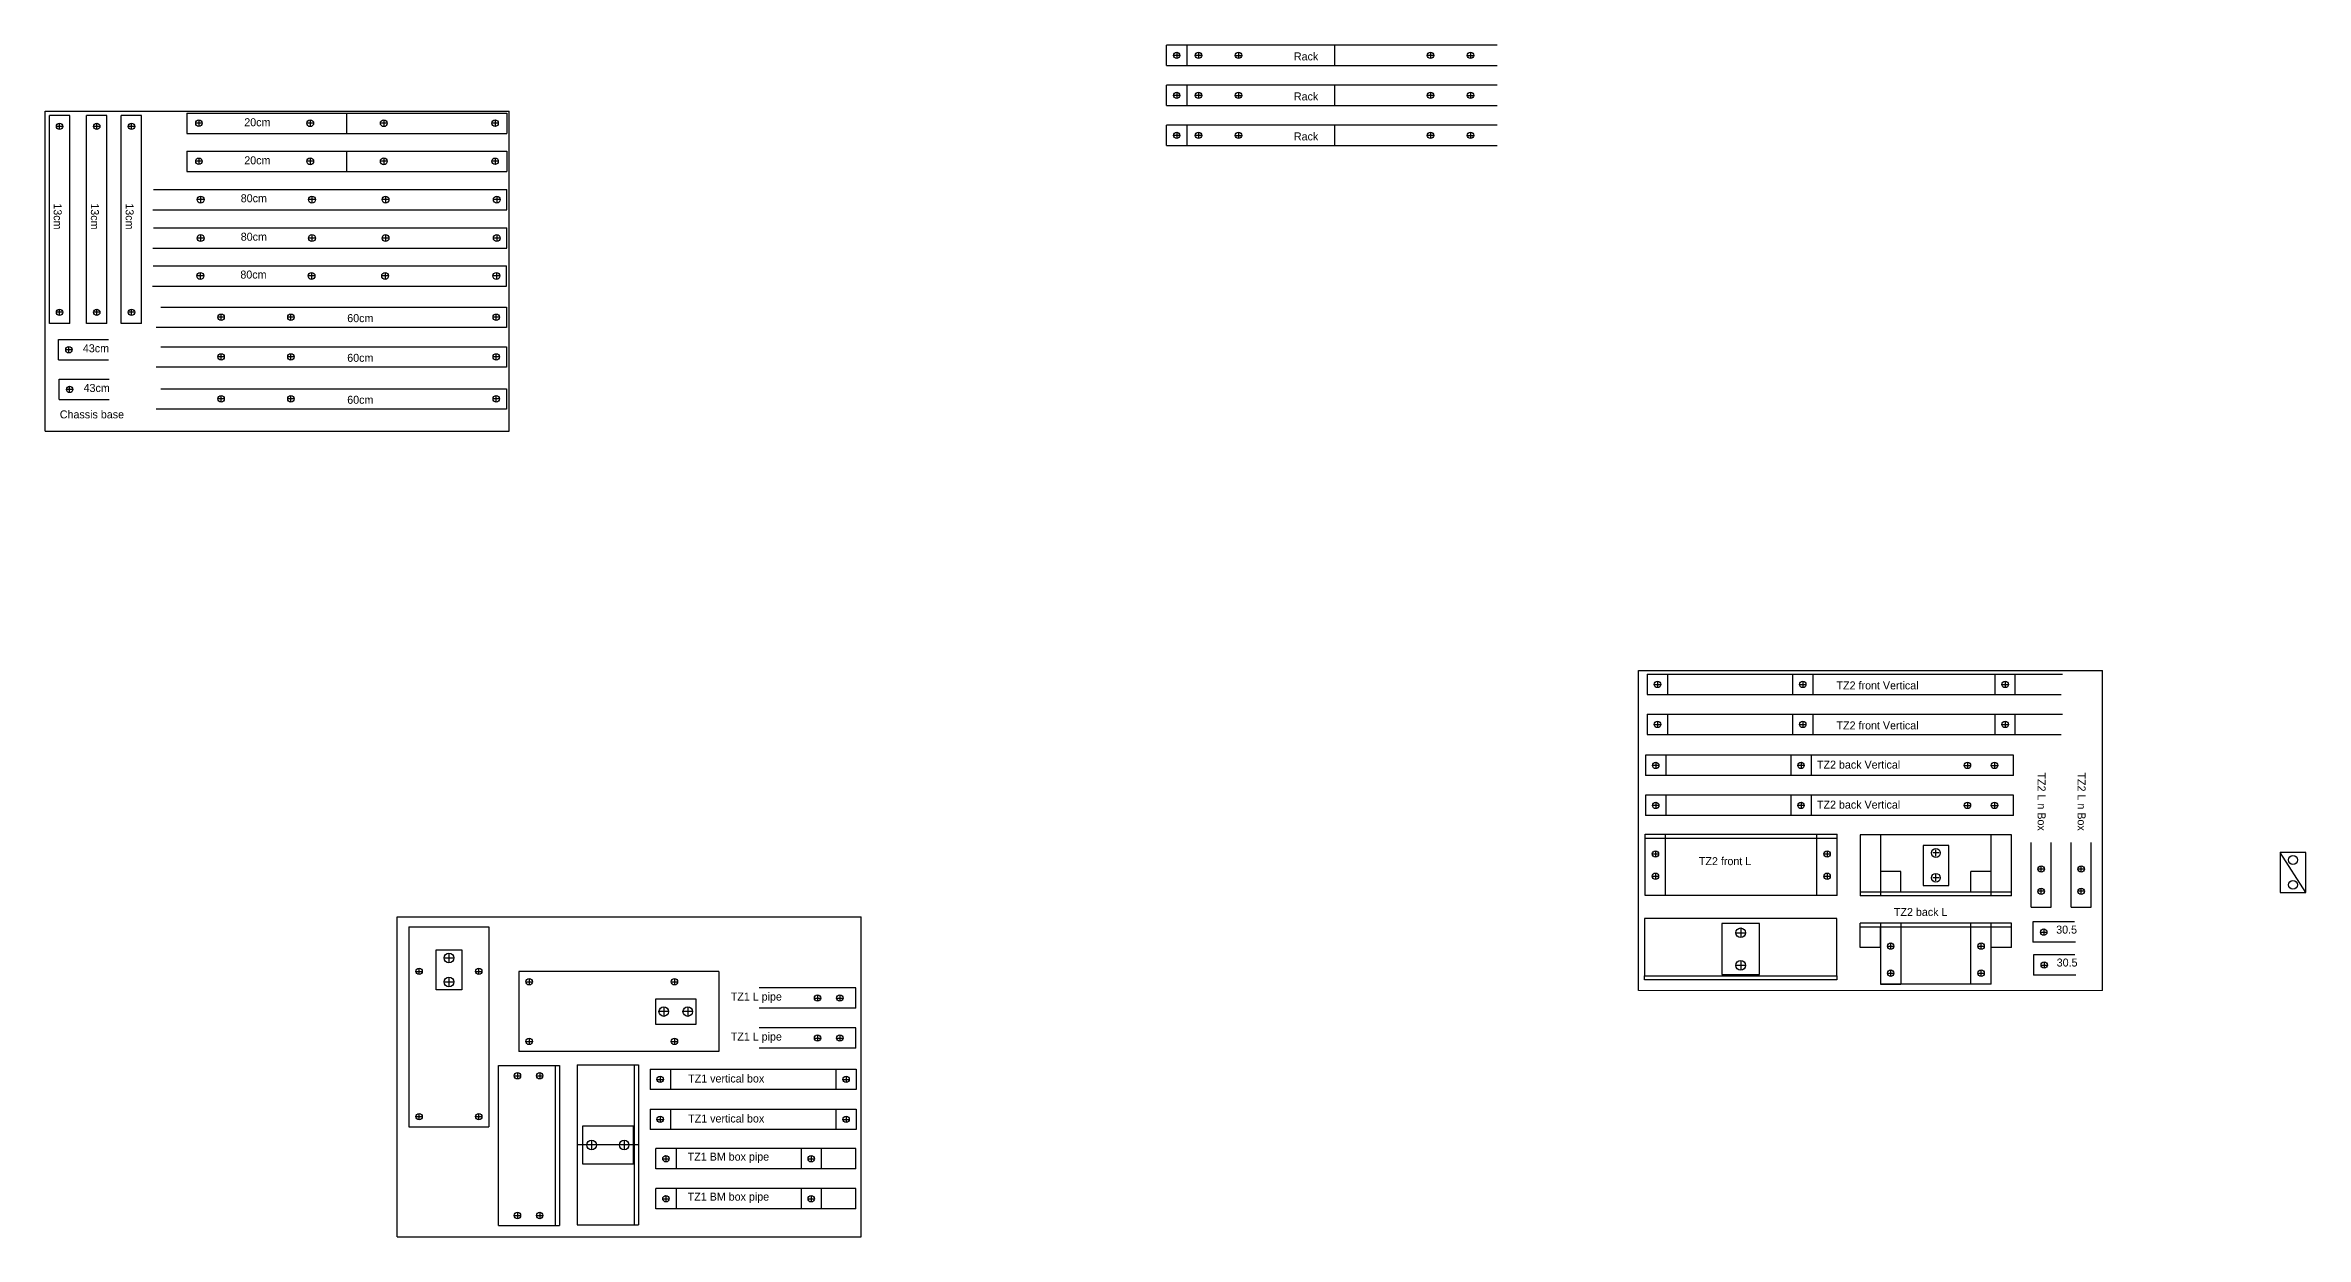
# Model space of a CAD drawing. Header units: millimetres. Extents: x -15418 to 43885, y -27590 to 23052.
# Drawn here: x 34852 to 36265, y 18253 to 18998 of the extents above; entities that cross this region are included whole.
import ezdxf

# ---------------------------------------------------------------- set-up
doc = ezdxf.new("R2010")
doc.units = ezdxf.units.MM
doc.header["$LTSCALE"] = 0.5
doc.layers.get('0').update_dxf_attribs({"lineweight": 5})
doc.layers.get('Defpoints').update_dxf_attribs({"color": 4})
doc.layers.add('Layer1', color=1, linetype='Continuous')

msp = doc.modelspace()

# ---------------------------------------------------------------- linework, layer by layer
msp.add_line((35847.6681, 18407.1135), (36137.6681, 18407.1135))
at = {"layer": 'Defpoints'}
for p, q in [((34851.9681, 18956.7751), (35141.9681, 18956.7751)), ((34851.9681, 18756.7751), (34851.9681, 18956.7751)), ((35141.9681, 18756.7751), (35141.9681, 18956.7751)), ((34851.9681, 18756.7751), (35141.9681, 18756.7751)), ((35847.6681, 18407.1135), (35847.6681, 18607.1135)), ((35847.6681, 18607.1135), (36137.6681, 18607.1135)), ((36137.6681, 18407.1135), (36137.6681, 18607.1135)), ((35071.8813, 18453.2233), (35361.8813, 18453.2233)), ((35071.8813, 18253.2233), (35071.8813, 18453.2233)), ((35361.8813, 18253.2233), (35361.8813, 18453.2233)), ((35071.8813, 18253.2233), (35361.8813, 18253.2233))]:
    msp.add_line(p, q, dxfattribs=at)
at = {"layer": 'Layer1'}
for p, q in [((35759.4157, 18997.94), (35552.7462, 18997.94)), ((35552.7462, 18985.24), (35552.7462, 18997.94)), ((35561.0962, 18991.59), (35557.0962, 18991.59)), ((35559.0962, 18993.59), (35559.0962, 18989.59)), ((35565.4462, 18997.94), (35565.4462, 18985.24)), ((35574.7462, 18991.59), (35570.7462, 18991.59)), ((35572.7462, 18993.59), (35572.7462, 18989.59)), ((35595.7462, 18991.59), (35599.7462, 18991.59)), ((35597.7462, 18993.59), (35597.7462, 18989.59)), ((35657.7462, 18997.94), (35657.7462, 18985.24)), ((35719.7462, 18991.59), (35715.7462, 18991.59)), ((35717.7462, 18993.59), (35717.7462, 18989.59)), ((35740.7462, 18991.59), (35744.7462, 18991.59)), ((35742.7462, 18993.59), (35742.7462, 18989.59)), ((35552.7462, 18985.24), (35759.4157, 18985.24)), ((35759.4157, 18972.94), (35552.7462, 18972.94)), ((35552.7462, 18960.24), (35552.7462, 18972.94)), ((35552.7462, 18960.24), (35759.4157, 18960.24)), ((35561.0962, 18966.59), (35557.0962, 18966.59)), ((35559.0962, 18968.59), (35559.0962, 18964.59)), ((35565.4462, 18972.94), (35565.4462, 18960.24)), ((35574.7462, 18966.59), (35570.7462, 18966.59)), ((35572.7462, 18968.59), (35572.7462, 18964.59)), ((35595.7462, 18966.59), (35599.7462, 18966.59)), ((35597.7462, 18968.59), (35597.7462, 18964.59)), ((35657.7462, 18972.94), (35657.7462, 18960.24)), ((35719.7462, 18966.59), (35715.7462, 18966.59)), ((35717.7462, 18968.59), (35717.7462, 18964.59)), ((35740.7462, 18966.59), (35744.7462, 18966.59)), ((35742.7462, 18968.59), (35742.7462, 18964.59)), ((34854.5783, 18824.111), (34854.5783, 18954.111)), ((34867.2783, 18954.111), (34854.5783, 18954.111)), ((34862.9283, 18947.211), (34858.9283, 18947.211)), ((34860.9283, 18945.211), (34860.9283, 18949.211)), ((34867.2783, 18824.111), (34867.2783, 18954.111)), ((34877.814, 18824.111), (34877.814, 18954.111)), ((34890.514, 18954.111), (34877.814, 18954.111)), ((34886.164, 18947.211), (34882.164, 18947.211)), ((34884.164, 18945.211), (34884.164, 18949.211)), ((34890.514, 18824.111), (34890.514, 18954.111)), ((34899.5353, 18824.111), (34899.5353, 18954.111)), ((34912.2353, 18954.111), (34899.5353, 18954.111)), ((34907.8853, 18947.211), (34903.8853, 18947.211)), ((34905.8853, 18945.211), (34905.8853, 18949.211)), ((34912.2353, 18824.111), (34912.2353, 18954.111)), ((34940.5655, 18955.5562), (35140.5655, 18955.5562)), ((34940.5655, 18955.5562), (34940.5655, 18942.8562)), ((34950.0155, 18949.2062), (34946.0155, 18949.2062)), ((34948.0155, 18951.2062), (34948.0155, 18947.2062)), ((35019.5655, 18949.2062), (35015.5655, 18949.2062)), ((35017.5655, 18951.2062), (35017.5655, 18947.2062)), ((35040.5655, 18942.8562), (35040.5655, 18955.5562)), ((35065.5655, 18949.2062), (35061.5655, 18949.2062)), ((35063.5655, 18951.2062), (35063.5655, 18947.2062)), ((35135.1155, 18949.2062), (35131.1155, 18949.2062)), ((35133.1155, 18951.2062), (35133.1155, 18947.2062)), ((35140.5655, 18955.5562), (35140.5655, 18942.8562)), ((35759.4157, 18947.94), (35552.7462, 18947.94)), ((35552.7462, 18935.24), (35552.7462, 18947.94)), ((35565.4462, 18947.94), (35565.4462, 18935.24)), ((35657.7462, 18947.94), (35657.7462, 18935.24)), ((34940.5655, 18942.8562), (35140.5655, 18942.8562)), ((34940.5655, 18931.7686), (35140.5655, 18931.7686)), ((34940.5655, 18931.7686), (34940.5655, 18919.0686)), ((35040.5655, 18919.0686), (35040.5655, 18931.7686)), ((35140.5655, 18931.7686), (35140.5655, 18919.0686)), ((35552.7462, 18935.24), (35759.4157, 18935.24)), ((35561.0962, 18941.59), (35557.0962, 18941.59)), ((35559.0962, 18943.59), (35559.0962, 18939.59)), ((35574.7462, 18941.59), (35570.7462, 18941.59)), ((35572.7462, 18943.59), (35572.7462, 18939.59)), ((35595.7462, 18941.59), (35599.7462, 18941.59)), ((35597.7462, 18943.59), (35597.7462, 18939.59)), ((35719.7462, 18941.59), (35715.7462, 18941.59)), ((35717.7462, 18943.59), (35717.7462, 18939.59)), ((35740.7462, 18941.59), (35744.7462, 18941.59)), ((35742.7462, 18943.59), (35742.7462, 18939.59)), ((34940.5655, 18919.0686), (35140.5655, 18919.0686)), ((34950.0155, 18925.4186), (34946.0155, 18925.4186)), ((34948.0155, 18927.4186), (34948.0155, 18923.4186)), ((35019.5655, 18925.4186), (35015.5655, 18925.4186)), ((35017.5655, 18927.4186), (35017.5655, 18923.4186)), ((35065.5655, 18925.4186), (35061.5655, 18925.4186)), ((35063.5655, 18927.4186), (35063.5655, 18923.4186)), ((35135.1155, 18925.4186), (35131.1155, 18925.4186)), ((35133.1155, 18927.4186), (35133.1155, 18923.4186)), ((34919.6203, 18907.7891), (35140.5534, 18907.7891)), ((34949.1034, 18903.4391), (34949.1034, 18899.4391)), ((35018.6534, 18903.4391), (35018.6534, 18899.4391)), ((35064.6534, 18903.4391), (35064.6534, 18899.4391)), ((35134.2034, 18903.4391), (35134.2034, 18899.4391)), ((35140.5534, 18895.0891), (35140.5534, 18907.7891)), ((34919.2975, 18895.0891), (35140.5534, 18895.0891)), ((34951.1034, 18901.4391), (34947.1034, 18901.4391)), ((35020.6534, 18901.4391), (35016.6534, 18901.4391)), ((35066.6534, 18901.4391), (35062.6534, 18901.4391)), ((35136.2034, 18901.4391), (35132.2034, 18901.4391)), ((34919.6203, 18883.757), (35140.5534, 18883.757)), ((34951.1034, 18877.407), (34947.1034, 18877.407)), ((34949.1034, 18879.407), (34949.1034, 18875.407)), ((35020.6534, 18877.407), (35016.6534, 18877.407)), ((35018.6534, 18879.407), (35018.6534, 18875.407)), ((35066.6534, 18877.407), (35062.6534, 18877.407)), ((35064.6534, 18879.407), (35064.6534, 18875.407)), ((35136.2034, 18877.407), (35132.2034, 18877.407)), ((35134.2034, 18879.407), (35134.2034, 18875.407)), ((35140.5534, 18871.057), (35140.5534, 18883.757)), ((34919.2975, 18871.057), (35140.5534, 18871.057)), ((34919.0587, 18847.3978), (35140.3145, 18847.3978)), ((34919.3815, 18860.0978), (35140.3145, 18860.0978)), ((34950.8645, 18853.7478), (34946.8645, 18853.7478)), ((34948.8645, 18855.7478), (34948.8645, 18851.7478)), ((35020.4145, 18853.7478), (35016.4145, 18853.7478)), ((35018.4145, 18855.7478), (35018.4145, 18851.7478)), ((35066.4145, 18853.7478), (35062.4145, 18853.7478)), ((35064.4145, 18855.7478), (35064.4145, 18851.7478)), ((35135.9645, 18853.7478), (35131.9645, 18853.7478)), ((35133.9645, 18855.7478), (35133.9645, 18851.7478)), ((35140.3145, 18847.3978), (35140.3145, 18860.0978)), ((34860.9283, 18829.011), (34860.9283, 18833.011)), ((34884.164, 18829.011), (34884.164, 18833.011)), ((34905.8853, 18829.011), (34905.8853, 18833.011)), ((34924.2647, 18834.3003), (35140.2056, 18834.3003)), ((35140.2056, 18834.3003), (35140.2056, 18821.6003)), ((34867.2783, 18824.111), (34854.5783, 18824.111)), ((34862.9283, 18831.011), (34858.9283, 18831.011)), ((34890.514, 18824.111), (34877.814, 18824.111)), ((34886.164, 18831.011), (34882.164, 18831.011)), ((34912.2353, 18824.111), (34899.5353, 18824.111)), ((34907.8853, 18831.011), (34903.8853, 18831.011)), ((35140.2056, 18821.6003), (34921.3459, 18821.6003)), ((34963.9056, 18827.9503), (34959.9056, 18827.9503)), ((34961.9056, 18825.9503), (34961.9056, 18829.9503)), ((35007.5056, 18827.9503), (35003.5056, 18827.9503)), ((35005.5056, 18825.9503), (35005.5056, 18829.9503)), ((35135.8556, 18827.9503), (35131.8556, 18827.9503)), ((35133.8556, 18825.9503), (35133.8556, 18829.9503)), ((34860.3298, 18813.972), (34891.5692, 18813.972)), ((34860.3298, 18801.272), (34860.3298, 18813.972)), ((34868.7798, 18807.622), (34864.7798, 18807.622)), ((34866.7798, 18805.622), (34866.7798, 18809.622)), ((34924.2647, 18809.5101), (35140.2056, 18809.5101)), ((34961.9056, 18801.1601), (34961.9056, 18805.1601)), ((35005.5056, 18801.1601), (35005.5056, 18805.1601)), ((35133.8556, 18801.1601), (35133.8556, 18805.1601)), ((35140.2056, 18809.5101), (35140.2056, 18796.8101)), ((34860.3298, 18801.272), (34891.5762, 18801.272)), ((35140.2056, 18796.8101), (34921.3459, 18796.8101)), ((34963.9056, 18803.1601), (34959.9056, 18803.1601)), ((35007.5056, 18803.1601), (35003.5056, 18803.1601)), ((35135.8556, 18803.1601), (35131.8556, 18803.1601)), ((34860.7754, 18789.1707), (34892.0147, 18789.1707)), ((34860.7754, 18776.4707), (34860.7754, 18789.1707)), ((34860.7754, 18776.4707), (34892.0218, 18776.4707)), ((34869.2254, 18782.8207), (34865.2254, 18782.8207)), ((34867.2254, 18780.8207), (34867.2254, 18784.8207)), ((34924.2647, 18783.2766), (35140.2056, 18783.2766)), ((34963.9056, 18776.9266), (34959.9056, 18776.9266)), ((34961.9056, 18774.9266), (34961.9056, 18778.9266)), ((35007.5056, 18776.9266), (35003.5056, 18776.9266)), ((35005.5056, 18774.9266), (35005.5056, 18778.9266)), ((35135.8556, 18776.9266), (35131.8556, 18776.9266)), ((35133.8556, 18774.9266), (35133.8556, 18778.9266)), ((35140.2056, 18783.2766), (35140.2056, 18770.5766)), ((35140.2056, 18770.5766), (34921.3459, 18770.5766)), ((35853.2257, 18604.8039), (35853.2257, 18592.1039)), ((35853.2257, 18604.8039), (36112.6421, 18604.8039)), ((35857.5757, 18598.4539), (35861.5757, 18598.4539)), ((35859.5757, 18600.4539), (35859.5757, 18596.4539)), ((35865.9257, 18604.8039), (35865.9257, 18592.1039)), ((35944.0257, 18604.8039), (35944.0257, 18592.1039)), ((35948.3757, 18598.4539), (35952.3757, 18598.4539)), ((35950.3757, 18600.4539), (35950.3757, 18596.4539)), ((35956.7257, 18604.8039), (35956.7257, 18592.1039)), ((36070.5257, 18592.1039), (36070.5257, 18604.8039)), ((36074.8757, 18598.4539), (36078.8757, 18598.4539)), ((36076.8757, 18600.4539), (36076.8757, 18596.4539)), ((36083.2257, 18592.1039), (36083.2257, 18604.8039)), ((35853.2257, 18592.1039), (36111.9221, 18592.1039)), ((35853.2257, 18579.8039), (35853.2257, 18567.1039)), ((35853.2257, 18579.8039), (36112.6421, 18579.8039)), ((35865.9257, 18579.8039), (35865.9257, 18567.1039)), ((35944.0257, 18579.8039), (35944.0257, 18567.1039)), ((35956.7257, 18579.8039), (35956.7257, 18567.1039)), ((36070.5257, 18567.1039), (36070.5257, 18579.8039)), ((36083.2257, 18567.1039), (36083.2257, 18579.8039)), ((35853.2257, 18567.1039), (36111.9221, 18567.1039)), ((35857.5757, 18573.4539), (35861.5757, 18573.4539)), ((35859.5757, 18575.4539), (35859.5757, 18571.4539)), ((35948.3757, 18573.4539), (35952.3757, 18573.4539)), ((35950.3757, 18575.4539), (35950.3757, 18571.4539)), ((36074.8757, 18573.4539), (36078.8757, 18573.4539)), ((36076.8757, 18575.4539), (36076.8757, 18571.4539)), ((36082.1421, 18554.1736), (35852.1421, 18554.1736)), ((35852.1421, 18554.1736), (35852.1421, 18541.4736)), ((35864.8421, 18554.1736), (35864.8421, 18541.4736)), ((35942.9421, 18554.1736), (35942.9421, 18541.4736)), ((35955.6421, 18554.1736), (35955.6421, 18541.4736)), ((36082.1421, 18541.4736), (36082.1421, 18554.1736)), ((36082.1421, 18541.4736), (35852.1421, 18541.4736)), ((35860.4921, 18547.8236), (35856.4921, 18547.8236)), ((35858.4921, 18549.8236), (35858.4921, 18545.8236)), ((35951.2921, 18547.8236), (35947.2921, 18547.8236)), ((35949.2921, 18549.8236), (35949.2921, 18545.8236)), ((36051.3021, 18547.8236), (36055.3021, 18547.8236)), ((36053.3021, 18549.8236), (36053.3021, 18545.8236)), ((36068.2221, 18547.8236), (36072.2221, 18547.8236)), ((36070.2221, 18549.8236), (36070.2221, 18545.8236)), ((36082.1421, 18529.1736), (35852.1421, 18529.1736)), ((35852.1421, 18529.1736), (35852.1421, 18516.4736)), ((35860.4921, 18522.8236), (35856.4921, 18522.8236)), ((35858.4921, 18524.8236), (35858.4921, 18520.8236)), ((35864.8421, 18529.1736), (35864.8421, 18516.4736)), ((35942.9421, 18529.1736), (35942.9421, 18516.4736)), ((35951.2921, 18522.8236), (35947.2921, 18522.8236)), ((35949.2921, 18524.8236), (35949.2921, 18520.8236)), ((35955.6421, 18529.1736), (35955.6421, 18516.4736)), ((36051.3021, 18522.8236), (36055.3021, 18522.8236)), ((36053.3021, 18524.8236), (36053.3021, 18520.8236)), ((36068.2221, 18522.8236), (36072.2221, 18522.8236)), ((36070.2221, 18524.8236), (36070.2221, 18520.8236)), ((36082.1421, 18516.4736), (36082.1421, 18529.1736)), ((36082.1421, 18516.4736), (35852.1421, 18516.4736)), ((35851.956, 18504.8843), (35971.956, 18504.8843)), ((35851.956, 18466.6243), (35851.956, 18504.8843)), ((35851.956, 18502.3843), (35971.956, 18502.3843)), ((35858.306, 18494.4643), (35858.306, 18490.4643)), ((35864.656, 18466.6243), (35864.656, 18504.8843)), ((35959.256, 18466.6243), (35959.256, 18504.8843)), ((35965.606, 18494.4643), (35965.606, 18490.4643)), ((35971.956, 18466.6243), (35971.956, 18504.8843)), ((36080.8966, 18504.4843), (35986.2966, 18504.4843)), ((35986.2966, 18504.4843), (35986.2966, 18466.2243)), ((35998.9966, 18504.4843), (35998.9966, 18466.2243)), ((36025.5966, 18497.8543), (36025.5966, 18472.8543)), ((36041.5966, 18497.8543), (36025.5966, 18497.8543)), ((36033.5966, 18491.1043), (36033.5966, 18495.1043)), ((36041.5966, 18472.8543), (36041.5966, 18497.8543)), ((36068.1966, 18466.2243), (36068.1966, 18504.4843)), ((36080.8966, 18466.2243), (36080.8966, 18504.4843)), ((36093.0238, 18459.2395), (36093.0238, 18499.6375)), ((36105.7238, 18459.2395), (36105.7238, 18499.5612)), ((36118.0238, 18459.2395), (36118.0238, 18499.6375)), ((36130.7238, 18459.2395), (36130.7238, 18499.5612)), ((36248.755, 18493.4653), (36248.755, 18468.4653)), ((36264.755, 18493.4653), (36248.755, 18493.4653)), ((36264.755, 18468.4653), (36248.755, 18493.4653)), ((36264.755, 18468.4653), (36264.755, 18493.4653)), ((35856.306, 18492.4643), (35860.306, 18492.4643)), ((35858.306, 18480.5443), (35858.306, 18476.5443)), ((35963.606, 18492.4643), (35967.606, 18492.4643)), ((35965.606, 18480.5443), (35965.606, 18476.5443)), ((36011.6966, 18481.4243), (35998.9966, 18481.4243)), ((36011.6966, 18468.7243), (36011.6966, 18481.4243)), ((36035.5966, 18493.1043), (36031.5966, 18493.1043)), ((36033.5966, 18475.6043), (36033.5966, 18479.6043)), ((36055.4966, 18468.7243), (36055.4966, 18481.4243)), ((36068.1966, 18481.4243), (36055.4966, 18481.4243)), ((36101.3738, 18483.0795), (36097.3738, 18483.0795)), ((36099.3738, 18481.0795), (36099.3738, 18485.0795)), ((36126.3738, 18483.0795), (36122.3738, 18483.0795)), ((36124.3738, 18481.0795), (36124.3738, 18485.0795)), ((35971.956, 18466.6243), (35851.956, 18466.6243)), ((35856.306, 18478.5443), (35860.306, 18478.5443)), ((35963.606, 18478.5443), (35967.606, 18478.5443)), ((35986.2966, 18468.7243), (36080.8966, 18468.7243)), ((36080.8966, 18466.2243), (35986.2966, 18466.2243)), ((36025.5966, 18472.8543), (36041.5966, 18472.8543)), ((36035.5966, 18477.6043), (36031.5966, 18477.6043)), ((36101.3738, 18469.1595), (36097.3738, 18469.1595)), ((36099.3738, 18467.1595), (36099.3738, 18471.1595)), ((36126.3738, 18469.1595), (36122.3738, 18469.1595)), ((36124.3738, 18467.1595), (36124.3738, 18471.1595)), ((36248.755, 18468.4653), (36264.755, 18468.4653)), ((35971.5729, 18452.1741), (35851.5729, 18452.1741)), ((35851.5729, 18452.1741), (35851.5729, 18416.4141)), ((35971.5729, 18416.4141), (35971.5729, 18452.1741)), ((36093.0238, 18459.2395), (36105.7238, 18459.2395)), ((36118.0238, 18459.2395), (36130.7238, 18459.2395)), ((35079.2851, 18446.9738), (35079.2851, 18321.9738)), ((35079.2851, 18446.9738), (35129.2851, 18446.9738)), ((35129.2851, 18446.9738), (35129.2851, 18321.9738)), ((35899.7729, 18448.9541), (35899.7729, 18417.1341)), ((35923.3729, 18448.9541), (35899.7729, 18448.9541)), ((35908.5729, 18443.2341), (35914.5729, 18443.2341)), ((35911.5729, 18446.2341), (35911.5729, 18440.2341)), ((35923.3729, 18417.1341), (35923.3729, 18448.9541)), ((36080.8966, 18449.3023), (35986.2966, 18449.3023)), ((35986.2966, 18434.1023), (35986.2966, 18449.3023)), ((36080.8966, 18446.8023), (35986.2966, 18446.8023)), ((35998.9966, 18449.3023), (35998.9966, 18411.0423)), ((35998.9966, 18434.1023), (35998.9966, 18446.8023)), ((36005.3466, 18432.8823), (36005.3466, 18436.8823)), ((36011.6966, 18449.3023), (36011.6966, 18411.0423)), ((36055.4966, 18411.0423), (36055.4966, 18449.3023)), ((36061.8466, 18432.8823), (36061.8466, 18436.8823)), ((36068.1966, 18411.0423), (36068.1966, 18449.3023)), ((36068.1966, 18434.1023), (36068.1966, 18446.8023)), ((36080.8966, 18434.1023), (36080.8966, 18449.3023)), ((36120.1721, 18449.9922), (36094.181, 18449.9922)), ((36094.181, 18449.9922), (36094.181, 18437.2922)), ((36120.8073, 18437.2922), (36094.181, 18437.2922)), ((36098.971, 18443.6422), (36102.971, 18443.6422)), ((36100.971, 18445.6422), (36100.971, 18441.6422)), ((35096.2851, 18432.4738), (35112.2851, 18432.4738)), ((35096.2851, 18407.4738), (35096.2851, 18432.4738)), ((35101.2851, 18427.4738), (35107.2851, 18427.4738)), ((35104.2851, 18430.4738), (35104.2851, 18424.4738)), ((35112.2851, 18432.4738), (35112.2851, 18407.4738)), ((35914.5729, 18422.8541), (35908.5729, 18422.8541)), ((35911.5729, 18425.8541), (35911.5729, 18419.8541)), ((35998.9966, 18434.1023), (35986.2966, 18434.1023)), ((36003.3466, 18434.8823), (36007.3466, 18434.8823)), ((36059.8466, 18434.8823), (36063.8466, 18434.8823)), ((36080.8966, 18434.1023), (36068.1966, 18434.1023)), ((36120.4889, 18429.4118), (36094.4978, 18429.4118)), ((36094.4978, 18429.4118), (36094.4978, 18416.7118)), ((36099.2878, 18423.0618), (36103.2878, 18423.0618)), ((36101.2878, 18425.0618), (36101.2878, 18421.0618)), ((35083.6351, 18419.1238), (35087.6351, 18419.1238)), ((35085.6351, 18417.1238), (35085.6351, 18421.1238)), ((35101.2851, 18412.4738), (35107.2851, 18412.4738)), ((35104.2851, 18415.4738), (35104.2851, 18409.4738)), ((35120.9351, 18419.1238), (35124.9351, 18419.1238)), ((35122.9351, 18417.1238), (35122.9351, 18421.1238)), ((35273.0591, 18418.9875), (35148.0591, 18418.9875)), ((35148.0591, 18418.9875), (35148.0591, 18368.9875)), ((35152.4091, 18412.6375), (35156.4091, 18412.6375)), ((35154.4091, 18414.6375), (35154.4091, 18410.6375)), ((35243.2091, 18412.6375), (35247.2091, 18412.6375)), ((35245.2091, 18414.6375), (35245.2091, 18410.6375)), ((35273.0591, 18418.9875), (35273.0591, 18368.9875)), ((35358.498, 18408.7865), (35298.1869, 18408.7865)), ((35358.498, 18396.0865), (35358.498, 18408.7865)), ((35851.5729, 18413.9141), (35851.5729, 18416.4141)), ((35851.5729, 18416.4141), (35971.5729, 18416.4141)), ((35971.5729, 18413.9141), (35851.5729, 18413.9141)), ((35899.7729, 18417.1341), (35923.3729, 18417.1341)), ((35971.5729, 18416.4141), (35971.5729, 18413.9141)), ((36068.1966, 18411.0423), (35998.9966, 18411.0423)), ((35998.9966, 18411.0423), (36011.6966, 18411.0423)), ((36003.3466, 18417.9623), (36007.3466, 18417.9623)), ((36005.3466, 18415.9623), (36005.3466, 18419.9623)), ((36059.8466, 18417.9623), (36063.8466, 18417.9623)), ((36061.8466, 18415.9623), (36061.8466, 18419.9623)), ((36121.1241, 18416.7118), (36094.4978, 18416.7118)), ((35112.2851, 18407.4738), (35096.2851, 18407.4738)), ((35233.5591, 18385.9875), (35233.5591, 18401.9875)), ((35233.5591, 18401.9875), (35258.5591, 18401.9875)), ((35238.5591, 18396.9875), (35238.5591, 18390.9875)), ((35253.5591, 18396.9875), (35253.5591, 18390.9875)), ((35258.5591, 18401.9875), (35258.5591, 18385.9875)), ((35358.498, 18396.0865), (35298.1869, 18396.0865)), ((35332.658, 18402.4365), (35336.658, 18402.4365)), ((35334.658, 18404.4365), (35334.658, 18400.4365)), ((35346.578, 18402.4365), (35350.578, 18402.4365)), ((35348.578, 18404.4365), (35348.578, 18400.4365)), ((35258.5591, 18385.9875), (35233.5591, 18385.9875)), ((35241.5591, 18393.9875), (35235.5591, 18393.9875)), ((35256.5591, 18393.9875), (35250.5591, 18393.9875)), ((35358.498, 18383.7865), (35298.1869, 18383.7865)), ((35358.498, 18371.0865), (35358.498, 18383.7865)), ((35273.0591, 18368.9875), (35148.0591, 18368.9875)), ((35152.4091, 18375.3375), (35156.4091, 18375.3375)), ((35154.4091, 18377.3375), (35154.4091, 18373.3375)), ((35243.2091, 18375.3375), (35247.2091, 18375.3375)), ((35245.2091, 18377.3375), (35245.2091, 18373.3375)), ((35358.498, 18371.0865), (35298.1869, 18371.0865)), ((35332.658, 18377.4365), (35336.658, 18377.4365)), ((35334.658, 18379.4365), (35334.658, 18375.4365)), ((35346.578, 18377.4365), (35350.578, 18377.4365)), ((35348.578, 18379.4365), (35348.578, 18375.4365)), ((35135.1687, 18360.1897), (35173.4287, 18360.1897)), ((35135.1687, 18260.1897), (35135.1687, 18360.1897)), ((35145.0887, 18353.8397), (35149.0887, 18353.8397)), ((35147.0887, 18355.8397), (35147.0887, 18351.8397)), ((35159.0087, 18353.8397), (35163.0087, 18353.8397)), ((35161.0087, 18355.8397), (35161.0087, 18351.8397)), ((35170.9287, 18260.1897), (35170.9287, 18360.1897)), ((35173.4287, 18360.1897), (35173.4287, 18260.1897)), ((35184.4917, 18360.6158), (35184.4917, 18260.6158)), ((35184.4917, 18360.6158), (35222.7517, 18360.6158)), ((35220.2517, 18260.6158), (35220.2517, 18360.6158)), ((35222.7517, 18360.6158), (35222.7517, 18260.6158)), ((35229.9496, 18357.957), (35229.9496, 18345.257)), ((35229.9496, 18357.957), (35358.8496, 18357.957)), ((35236.2996, 18353.607), (35236.2996, 18349.607)), ((35242.6496, 18357.957), (35242.6496, 18345.257)), ((35346.1496, 18357.957), (35346.1496, 18345.257)), ((35352.4996, 18353.607), (35352.4996, 18349.607)), ((35358.8496, 18357.957), (35358.8496, 18345.257)), ((35358.8496, 18345.257), (35229.9496, 18345.257)), ((35234.2996, 18351.607), (35238.2996, 18351.607)), ((35350.4996, 18351.607), (35354.4996, 18351.607)), ((35083.6351, 18328.3238), (35087.6351, 18328.3238)), ((35085.6351, 18326.3238), (35085.6351, 18330.3238)), ((35120.9351, 18328.3238), (35124.9351, 18328.3238)), ((35122.9351, 18326.3238), (35122.9351, 18330.3238)), ((35229.9496, 18332.957), (35229.9496, 18320.257)), ((35229.9496, 18332.957), (35358.8496, 18332.957)), ((35234.2996, 18326.607), (35238.2996, 18326.607)), ((35236.2996, 18328.607), (35236.2996, 18324.607)), ((35242.6496, 18332.957), (35242.6496, 18320.257)), ((35346.1496, 18332.957), (35346.1496, 18320.257)), ((35350.4996, 18326.607), (35354.4996, 18326.607)), ((35352.4996, 18328.607), (35352.4996, 18324.607)), ((35358.8496, 18332.957), (35358.8496, 18320.257)), ((35079.2851, 18321.9738), (35129.2851, 18321.9738)), ((35222.7517, 18310.6158), (35184.4917, 18310.6158)), ((35219.5317, 18322.4158), (35187.7117, 18322.4158)), ((35187.7117, 18322.4158), (35187.7117, 18298.8158)), ((35193.4317, 18313.6158), (35193.4317, 18307.6158)), ((35213.8117, 18313.6158), (35213.8117, 18307.6158)), ((35219.5317, 18298.8158), (35219.5317, 18322.4158)), ((35358.8496, 18320.257), (35229.9496, 18320.257)), ((35187.7117, 18298.8158), (35219.5317, 18298.8158)), ((35358.5558, 18308.3666), (35233.5558, 18308.3666)), ((35233.5558, 18295.6666), (35233.5558, 18308.3666)), ((35358.5558, 18295.6666), (35233.5558, 18295.6666)), ((35237.9058, 18302.0166), (35241.9058, 18302.0166)), ((35239.9058, 18304.0166), (35239.9058, 18300.0166)), ((35246.2558, 18308.3666), (35246.2558, 18295.6666)), ((35324.3558, 18308.3666), (35324.3558, 18295.6666)), ((35328.7058, 18302.0166), (35332.7058, 18302.0166)), ((35330.7058, 18304.0166), (35330.7058, 18300.0166)), ((35337.0558, 18295.6666), (35337.0558, 18308.3666)), ((35358.5558, 18295.6666), (35358.5558, 18308.3666)), ((35358.5558, 18283.3666), (35233.5558, 18283.3666)), ((35233.5558, 18270.6666), (35233.5558, 18283.3666)), ((35246.2558, 18283.3666), (35246.2558, 18270.6666)), ((35324.3558, 18283.3666), (35324.3558, 18270.6666)), ((35337.0558, 18270.6666), (35337.0558, 18283.3666)), ((35358.5558, 18270.6666), (35358.5558, 18283.3666)), ((35147.0887, 18268.5397), (35147.0887, 18264.5397)), ((35161.0087, 18268.5397), (35161.0087, 18264.5397)), ((35358.5558, 18270.6666), (35233.5558, 18270.6666)), ((35237.9058, 18277.0166), (35241.9058, 18277.0166)), ((35239.9058, 18279.0166), (35239.9058, 18275.0166)), ((35328.7058, 18277.0166), (35332.7058, 18277.0166)), ((35330.7058, 18279.0166), (35330.7058, 18275.0166)), ((35135.1687, 18260.1897), (35173.4287, 18260.1897)), ((35145.0887, 18266.5397), (35149.0887, 18266.5397)), ((35159.0087, 18266.5397), (35163.0087, 18266.5397)), ((35184.4917, 18260.6158), (35222.7517, 18260.6158))]:
    msp.add_line(p, q, dxfattribs=at)
for centre, radius in [((35559.0962, 18991.59), 2), ((35572.7462, 18991.59), 2), ((35597.7462, 18991.59), 2), ((35717.7462, 18991.59), 2), ((35742.7462, 18991.59), 2), ((35559.0962, 18966.59), 2), ((35572.7462, 18966.59), 2), ((35597.7462, 18966.59), 2), ((35717.7462, 18966.59), 2), ((35742.7462, 18966.59), 2), ((34860.9283, 18947.211), 2), ((34884.164, 18947.211), 2), ((34905.8853, 18947.211), 2), ((34948.0155, 18949.2062), 2), ((35017.5655, 18949.2062), 2.15), ((35063.5655, 18949.2062), 2.15), ((35133.1155, 18949.2062), 2), ((35559.0962, 18941.59), 2), ((35572.7462, 18941.59), 2), ((35597.7462, 18941.59), 2), ((35717.7462, 18941.59), 2), ((35742.7462, 18941.59), 2), ((34948.0155, 18925.4186), 2), ((35017.5655, 18925.4186), 2.15), ((35063.5655, 18925.4186), 2.15), ((35133.1155, 18925.4186), 2), ((34949.1034, 18901.4391), 2.15), ((35018.6534, 18901.4391), 2.15), ((35064.6534, 18901.4391), 2.15), ((35134.2034, 18901.4391), 2.15), ((34949.1034, 18877.407), 2.15), ((35018.6534, 18877.407), 2.15), ((35064.6534, 18877.407), 2.15), ((35134.2034, 18877.407), 2.15), ((34948.8645, 18853.7478), 2.15), ((35018.4145, 18853.7478), 2.15), ((35064.4145, 18853.7478), 2.15), ((35133.9645, 18853.7478), 2.15), ((34860.9283, 18831.011), 2), ((34884.164, 18831.011), 2), ((34905.8853, 18831.011), 2), ((34961.9056, 18827.9503), 2), ((35005.5056, 18827.9503), 2), ((35133.8556, 18827.9503), 2), ((34866.7798, 18807.622), 2), ((34961.9056, 18803.1601), 2), ((35005.5056, 18803.1601), 2), ((35133.8556, 18803.1601), 2), ((34867.2254, 18782.8207), 2), ((34961.9056, 18776.9266), 2), ((35005.5056, 18776.9266), 2), ((35133.8556, 18776.9266), 2), ((35859.5757, 18598.4539), 2), ((35950.3757, 18598.4539), 2), ((36076.8757, 18598.4539), 2), ((35859.5757, 18573.4539), 2), ((35950.3757, 18573.4539), 2), ((36076.8757, 18573.4539), 2), ((35858.4921, 18547.8236), 2), ((35949.2921, 18547.8236), 2), ((36053.3021, 18547.8236), 2), ((36070.2221, 18547.8236), 2), ((35858.4921, 18522.8236), 2), ((35949.2921, 18522.8236), 2), ((36053.3021, 18522.8236), 2), ((36070.2221, 18522.8236), 2), ((35858.306, 18492.4643), 2), ((35965.606, 18492.4643), 2), ((36033.5966, 18493.1043), 2.75), ((35858.306, 18478.5443), 2), ((35965.606, 18478.5443), 2), ((36033.5966, 18477.6043), 2.75), ((36099.3738, 18483.0795), 2), ((36124.3738, 18483.0795), 2), ((36256.755, 18488.7153), 2.75), ((36099.3738, 18469.1595), 2), ((36124.3738, 18469.1595), 2), ((36256.755, 18473.2153), 2.75), ((35911.5729, 18443.2341), 3), ((36005.3466, 18434.8823), 2), ((36061.8466, 18434.8823), 2), ((36100.971, 18443.6422), 2), ((35104.2851, 18427.4738), 3), ((35911.5729, 18422.8541), 3), ((36101.2878, 18423.0618), 2), ((35085.6351, 18419.1238), 2), ((35104.2851, 18412.4738), 3), ((35122.9351, 18419.1238), 2), ((35154.4091, 18412.6375), 2), ((35245.2091, 18412.6375), 2), ((36005.3466, 18417.9623), 2), ((36061.8466, 18417.9623), 2), ((35238.5591, 18393.9875), 3), ((35253.5591, 18393.9875), 3), ((35334.658, 18402.4365), 2), ((35348.578, 18402.4365), 2), ((35154.4091, 18375.3375), 2), ((35245.2091, 18375.3375), 2), ((35334.658, 18377.4365), 2), ((35348.578, 18377.4365), 2), ((35147.0887, 18353.8397), 2), ((35147.0887, 18353.8397), 2), ((35161.0087, 18353.8397), 2), ((35161.0087, 18353.8397), 2), ((35236.2996, 18351.607), 2), ((35352.4996, 18351.607), 2), ((35085.6351, 18328.3238), 2), ((35122.9351, 18328.3238), 2), ((35236.2996, 18326.607), 2), ((35352.4996, 18326.607), 2), ((35193.4317, 18310.6158), 3), ((35213.8117, 18310.6158), 3), ((35239.9058, 18302.0166), 2), ((35330.7058, 18302.0166), 2), ((35147.0887, 18266.5397), 2), ((35161.0087, 18266.5397), 2), ((35239.9058, 18277.0166), 2), ((35330.7058, 18277.0166), 2)]:
    msp.add_circle(centre, radius, dxfattribs=at)

# ---------------------------------------------------------------- texts
at = {"char_height": 5, "attachment_point": 1}
for s, insert in [('TZ2 front L', (35885.4735, 18490.4829)), ('TZ2 back L', (36007.3466, 18458.717))]:
    msp.add_mtext_dynamic_manual_height_columns(s, width=58.045177, gutter_width=25, heights=[0], dxfattribs=dict(at, insert=insert))
at = {"layer": 'Layer1', "char_height": 5, "attachment_point": 1}
for s, width, heights, insert in [('Rack', 25.373371, [0], (35632.3728, 18993.4417)), ('Rack', 25.373371, [0], (35632.3728, 18968.4417)), ('20cm', 14.790177, [0], (34976.3805, 18952.3004)), ('Rack', 25.373371, [0], (35632.3728, 18943.4417)), ('20cm', 14.790177, [0], (34976.3805, 18928.5128)), ('80cm', 14.790177, [0], (34974.1731, 18904.7877)), ('80cm', 14.790177, [0], (34974.1731, 18880.7556)), ('80cm', 14.790177, [0], (34973.9343, 18857.0964)), ('60cm', 14.790177, [0], (35040.727, 18829.8621)), ('43cm', 14.790177, [0], (34875.5067, 18811.0344)), ('60cm', 14.790177, [0], (35040.727, 18805.0718)), ('43cm', 14.790177, [0], (34875.9523, 18786.233)), ('60cm', 14.790177, [0], (35040.727, 18778.8384)), ('Chassis base', 59.3205, [0], (34861.0814, 18769.711)), ('TZ2 front Vertical', 88.798375, [0], (35971.4897, 18600.3184)), ('TZ2 front Vertical', 88.798375, [0], (35971.4897, 18575.3184)), ('TZ2 back Vertical', 88.798375, [0], (35959.2588, 18550.8098)), ('TZ2 back Vertical', 88.798375, [0], (35959.2588, 18525.8098)), ('30.5', 26.659798, [0], (36108.7717, 18447.7019)), ('30.5', 26.659798, [0], (36109.0885, 18427.1215)), ('TZ1 L pipe', 49.735685, [0], (35280.4179, 18405.8555)), ('TZ1 L pipe', 49.735685, [0], (35280.4179, 18380.8555)), ('TZ1 vertical box', 84.211968, [20.1665], (35253.7869, 18354.6478)), ('TZ1 vertical box', 84.211968, [20.1665], (35253.7869, 18329.6478)), ('TZ1 BM box pipe', 105.06099, [0], (35253.4948, 18305.8172)), ('TZ1 BM box pipe', 105.06099, [0], (35253.4948, 18280.8172))]:
    msp.add_mtext_dynamic_manual_height_columns(s, width=width, gutter_width=25, heights=heights, dxfattribs=dict(at, insert=insert))
at = {"layer": 'Layer1', "char_height": 5, "attachment_point": 1, "rotation": 270}
for s, width, insert in [('13cm', 14.790177, (34862.2783, 18899.0914)), ('13cm', 14.790177, (34885.514, 18899.0914)), ('13cm', 14.790177, (34907.2353, 18899.0914)), ('TZ2 L n Box', 88.798375, (36102.1478, 18543.3872)), ('TZ2 L n Box', 88.798375, (36127.1478, 18543.3872))]:
    msp.add_mtext_dynamic_manual_height_columns(s, width=width, gutter_width=25, heights=[0], dxfattribs=dict(at, insert=insert))

doc.saveas('drawing.dxf')
